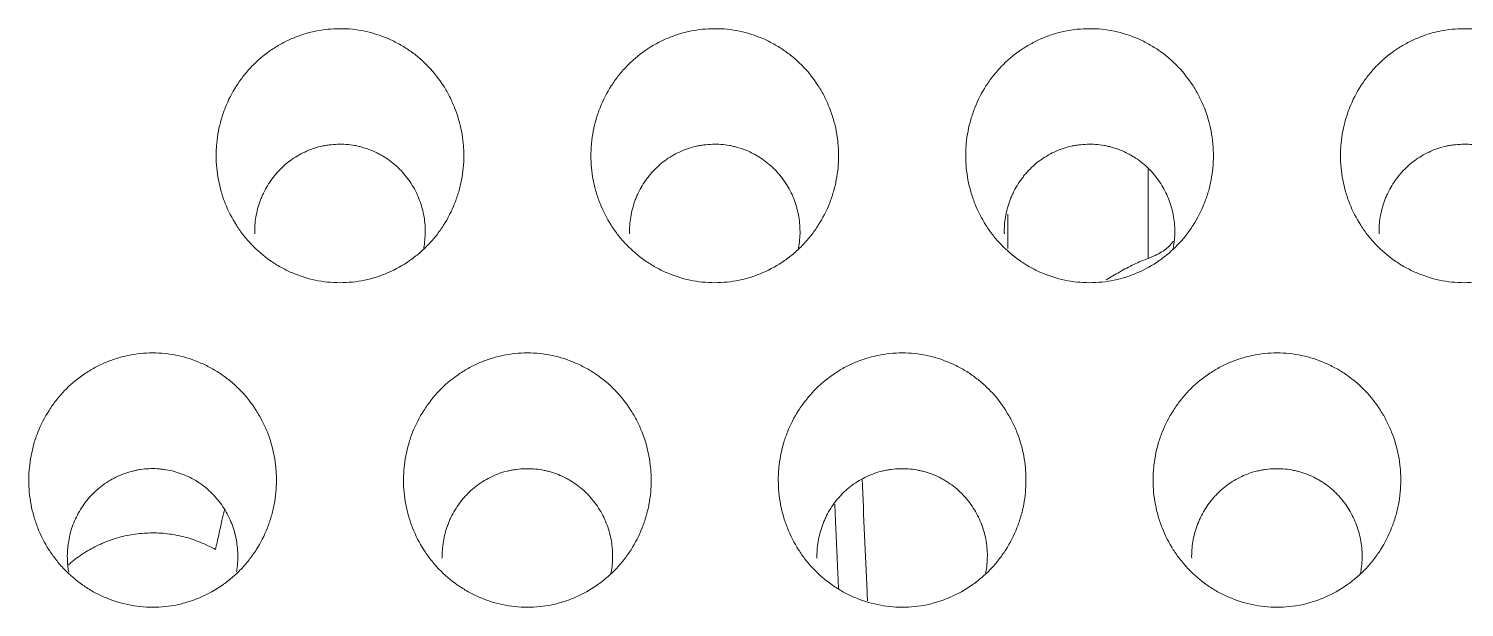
# Model space of a CAD drawing. Header units: millimetres. Extents: x 70151 to 230897, y 35202 to 113211.
# Drawn here: x 178809.27 to 178820.71, y 69184.89 to 69189.51 of the extents above; entities that cross this region are included whole.
import ezdxf

# ---------------------------------------------------------------- set-up
doc = ezdxf.new("R2010")
doc.units = ezdxf.units.MM
doc.header["$LTSCALE"] = 50
doc.layers.add('2-con', color=2, linetype='Continuous')
doc.layers.add('mark-B', color=2, linetype='Continuous', lineweight=20)

# ---------------------------------------------------------------- blocks, each defined once
blk = doc.blocks.new('무풍1WAY 대형')
at = {"layer": 'mark-B'}
for p, q in [((-163.275, -428.226), (-163.275, -428.939)), ((-162.157, -428.579), (-162.157, -428.306))]:
    blk.add_line(p, q, dxfattribs=at)
for points, knots in [([(-164.303, -425.445), (-164.369, -425.445), (-164.435, -425.452), (-164.531, -425.472), (-164.563, -425.481), (-164.61, -425.496), (-164.626, -425.501), (-164.657, -425.513), (-164.672, -425.519), (-164.747, -425.552), (-164.804, -425.584), (-164.885, -425.64), (-164.911, -425.66), (-164.961, -425.703), (-165.009, -425.748), (-165.051, -425.798), (-165.082, -425.836), (-165.091, -425.849), (-165.11, -425.876), (-165.12, -425.89), (-165.164, -425.959), (-165.193, -426.017), (-165.229, -426.108), (-165.24, -426.139), (-165.253, -426.186), (-165.258, -426.202), (-165.265, -426.234), (-165.269, -426.249), (-165.284, -426.329), (-165.29, -426.394), (-165.29, -426.475), (-165.29, -426.492), (-165.288, -426.524), (-165.287, -426.541), (-165.282, -426.59), (-165.278, -426.622), (-165.259, -426.717), (-165.241, -426.78), (-165.205, -426.871), (-165.192, -426.901), (-165.162, -426.959), (-165.146, -426.987), (-165.093, -427.07), (-165.053, -427.121), (-164.996, -427.181), (-164.985, -427.192), (-164.961, -427.215), (-164.924, -427.248), (-164.86, -427.298), (-164.805, -427.333), (-164.762, -427.357), (-164.747, -427.364), (-164.717, -427.379), (-164.702, -427.386), (-164.627, -427.419), (-164.564, -427.439), (-164.468, -427.459), (-164.435, -427.464), (-164.369, -427.471), (-164.336, -427.473), (-164.238, -427.473), (-164.172, -427.466), (-164.091, -427.449), (-164.075, -427.445), (-164.043, -427.437), (-163.995, -427.423), (-163.919, -427.395), (-163.86, -427.366), (-163.802, -427.334), (-163.774, -427.316), (-163.693, -427.259), (-163.644, -427.217), (-163.587, -427.158), (-163.576, -427.146), (-163.555, -427.121), (-163.544, -427.108), (-163.514, -427.069), (-163.495, -427.042), (-163.442, -426.96), (-163.412, -426.902), (-163.382, -426.826), (-163.377, -426.811), (-163.366, -426.78), (-163.351, -426.733), (-163.332, -426.654), (-163.323, -426.59), (-163.319, -426.541), (-163.317, -426.525), (-163.316, -426.492), (-163.315, -426.476), (-163.315, -426.394), (-163.322, -426.329), (-163.34, -426.234), (-163.347, -426.202), (-163.361, -426.155), (-163.366, -426.139), (-163.376, -426.108), (-163.382, -426.093), (-163.412, -426.017), (-163.442, -425.959), (-163.494, -425.877), (-163.513, -425.85), (-163.554, -425.798), (-163.575, -425.773), (-163.643, -425.702), (-163.692, -425.66), (-163.759, -425.613), (-163.773, -425.604), (-163.801, -425.586), (-163.815, -425.577), (-163.858, -425.553), (-163.888, -425.539), (-163.978, -425.5), (-164.04, -425.48), (-164.17, -425.452), (-164.236, -425.445), (-164.303, -425.445)], [0, 0, 0, 0, 0.03125, 0.03125, 0.046875, 0.046875, 0.054688, 0.054688, 0.0625, 0.0625, 0.09375, 0.09375, 0.109375, 0.109375, 0.125, 0.140625, 0.140625, 0.148438, 0.148438, 0.15625, 0.15625, 0.1875, 0.1875, 0.203125, 0.203125, 0.210938, 0.210938, 0.21875, 0.21875, 0.25, 0.25, 0.257813, 0.257813, 0.265625, 0.265625, 0.28125, 0.28125, 0.3125, 0.3125, 0.328125, 0.328125, 0.34375, 0.34375, 0.375, 0.375, 0.382813, 0.382813, 0.390625, 0.40625, 0.421875, 0.421875, 0.429688, 0.429688, 0.4375, 0.4375, 0.46875, 0.46875, 0.484375, 0.484375, 0.5, 0.5, 0.53125, 0.53125, 0.539063, 0.539063, 0.546875, 0.5625, 0.578125, 0.578125, 0.59375, 0.59375, 0.625, 0.625, 0.632813, 0.632813, 0.640625, 0.640625, 0.65625, 0.65625, 0.6875, 0.6875, 0.695313, 0.695313, 0.703125, 0.71875, 0.734375, 0.734375, 0.742188, 0.742188, 0.75, 0.75, 0.78125, 0.78125, 0.796875, 0.796875, 0.804688, 0.804688, 0.8125, 0.8125, 0.84375, 0.84375, 0.859375, 0.859375, 0.875, 0.875, 0.90625, 0.90625, 0.914063, 0.914063, 0.921875, 0.921875, 0.9375, 0.9375, 0.96875, 0.96875, 1, 1, 1, 1]), ([(-161.315, -425.445), (-161.382, -425.445), (-161.447, -425.452), (-161.543, -425.472), (-161.575, -425.481), (-161.622, -425.496), (-161.638, -425.501), (-161.669, -425.513), (-161.684, -425.519), (-161.76, -425.552), (-161.817, -425.584), (-161.898, -425.64), (-161.924, -425.66), (-161.974, -425.703), (-162.021, -425.748), (-162.064, -425.798), (-162.094, -425.836), (-162.104, -425.849), (-162.123, -425.876), (-162.132, -425.89), (-162.176, -425.959), (-162.206, -426.017), (-162.242, -426.108), (-162.252, -426.139), (-162.266, -426.186), (-162.27, -426.202), (-162.278, -426.234), (-162.281, -426.249), (-162.296, -426.329), (-162.302, -426.394), (-162.302, -426.475), (-162.302, -426.492), (-162.3, -426.524), (-162.299, -426.541), (-162.295, -426.59), (-162.29, -426.622), (-162.272, -426.717), (-162.254, -426.78), (-162.218, -426.871), (-162.204, -426.901), (-162.174, -426.959), (-162.158, -426.987), (-162.106, -427.07), (-162.066, -427.121), (-162.009, -427.181), (-161.997, -427.192), (-161.973, -427.215), (-161.937, -427.248), (-161.872, -427.298), (-161.817, -427.333), (-161.774, -427.357), (-161.759, -427.364), (-161.73, -427.379), (-161.715, -427.386), (-161.639, -427.419), (-161.577, -427.439), (-161.48, -427.459), (-161.448, -427.464), (-161.382, -427.471), (-161.349, -427.473), (-161.25, -427.473), (-161.185, -427.466), (-161.104, -427.449), (-161.087, -427.445), (-161.055, -427.437), (-161.008, -427.423), (-160.931, -427.395), (-160.872, -427.366), (-160.815, -427.334), (-160.787, -427.316), (-160.706, -427.259), (-160.656, -427.217), (-160.6, -427.158), (-160.589, -427.146), (-160.567, -427.121), (-160.557, -427.108), (-160.526, -427.069), (-160.507, -427.042), (-160.455, -426.96), (-160.425, -426.902), (-160.395, -426.826), (-160.389, -426.811), (-160.378, -426.78), (-160.364, -426.733), (-160.345, -426.654), (-160.336, -426.59), (-160.331, -426.541), (-160.33, -426.525), (-160.328, -426.492), (-160.328, -426.476), (-160.328, -426.394), (-160.334, -426.329), (-160.352, -426.234), (-160.36, -426.202), (-160.373, -426.155), (-160.378, -426.139), (-160.389, -426.108), (-160.395, -426.093), (-160.425, -426.017), (-160.454, -425.959), (-160.507, -425.877), (-160.525, -425.85), (-160.566, -425.798), (-160.588, -425.773), (-160.655, -425.702), (-160.705, -425.66), (-160.772, -425.613), (-160.785, -425.604), (-160.814, -425.586), (-160.828, -425.577), (-160.871, -425.553), (-160.9, -425.539), (-160.99, -425.5), (-161.053, -425.48), (-161.183, -425.452), (-161.249, -425.445), (-161.315, -425.445)], [0, 0, 0, 0, 0.03125, 0.03125, 0.046875, 0.046875, 0.054687, 0.054687, 0.0625, 0.0625, 0.09375, 0.09375, 0.109375, 0.109375, 0.125, 0.140625, 0.140625, 0.148437, 0.148437, 0.15625, 0.15625, 0.1875, 0.1875, 0.203125, 0.203125, 0.210937, 0.210937, 0.21875, 0.21875, 0.25, 0.25, 0.257812, 0.257812, 0.265625, 0.265625, 0.28125, 0.28125, 0.3125, 0.3125, 0.328125, 0.328125, 0.34375, 0.34375, 0.375, 0.375, 0.382812, 0.382812, 0.390625, 0.40625, 0.421875, 0.421875, 0.429687, 0.429687, 0.4375, 0.4375, 0.46875, 0.46875, 0.484375, 0.484375, 0.5, 0.5, 0.53125, 0.53125, 0.539062, 0.539062, 0.546875, 0.5625, 0.578125, 0.578125, 0.59375, 0.59375, 0.625, 0.625, 0.632812, 0.632812, 0.640625, 0.640625, 0.65625, 0.65625, 0.6875, 0.6875, 0.695312, 0.695312, 0.703125, 0.71875, 0.734375, 0.734375, 0.742187, 0.742187, 0.75, 0.75, 0.78125, 0.78125, 0.796875, 0.796875, 0.804687, 0.804687, 0.8125, 0.8125, 0.84375, 0.84375, 0.859375, 0.859375, 0.875, 0.875, 0.90625, 0.90625, 0.914063, 0.914063, 0.921875, 0.921875, 0.9375, 0.9375, 0.96875, 0.96875, 1, 1, 1, 1]), ([(-158.328, -425.445), (-158.394, -425.445), (-158.459, -425.452), (-158.556, -425.472), (-158.588, -425.481), (-158.635, -425.496), (-158.651, -425.501), (-158.682, -425.513), (-158.697, -425.519), (-158.772, -425.552), (-158.829, -425.584), (-158.91, -425.64), (-158.936, -425.66), (-158.986, -425.703), (-159.034, -425.748), (-159.076, -425.798), (-159.107, -425.836), (-159.116, -425.849), (-159.135, -425.876), (-159.145, -425.89), (-159.189, -425.959), (-159.218, -426.017), (-159.254, -426.108), (-159.265, -426.139), (-159.278, -426.186), (-159.283, -426.202), (-159.29, -426.234), (-159.294, -426.249), (-159.309, -426.329), (-159.315, -426.394), (-159.315, -426.475), (-159.314, -426.492), (-159.313, -426.524), (-159.312, -426.541), (-159.307, -426.59), (-159.303, -426.622), (-159.284, -426.717), (-159.266, -426.78), (-159.23, -426.871), (-159.217, -426.901), (-159.187, -426.959), (-159.171, -426.987), (-159.118, -427.07), (-159.078, -427.121), (-159.021, -427.181), (-159.01, -427.192), (-158.986, -427.215), (-158.949, -427.248), (-158.885, -427.298), (-158.829, -427.333), (-158.786, -427.357), (-158.772, -427.364), (-158.742, -427.379), (-158.727, -427.386), (-158.651, -427.419), (-158.589, -427.439), (-158.493, -427.459), (-158.46, -427.464), (-158.394, -427.471), (-158.361, -427.473), (-158.262, -427.473), (-158.197, -427.466), (-158.116, -427.449), (-158.1, -427.445), (-158.068, -427.437), (-158.02, -427.423), (-157.944, -427.395), (-157.885, -427.366), (-157.827, -427.334), (-157.799, -427.316), (-157.718, -427.259), (-157.669, -427.217), (-157.612, -427.158), (-157.601, -427.146), (-157.58, -427.121), (-157.569, -427.108), (-157.539, -427.069), (-157.52, -427.042), (-157.467, -426.96), (-157.437, -426.902), (-157.407, -426.826), (-157.401, -426.811), (-157.391, -426.78), (-157.376, -426.733), (-157.357, -426.654), (-157.348, -426.59), (-157.343, -426.541), (-157.342, -426.525), (-157.341, -426.492), (-157.34, -426.476), (-157.34, -426.394), (-157.346, -426.329), (-157.365, -426.234), (-157.372, -426.202), (-157.386, -426.155), (-157.391, -426.139), (-157.401, -426.108), (-157.407, -426.093), (-157.437, -426.017), (-157.466, -425.959), (-157.519, -425.877), (-157.538, -425.85), (-157.579, -425.798), (-157.6, -425.773), (-157.668, -425.702), (-157.717, -425.66), (-157.784, -425.613), (-157.798, -425.604), (-157.826, -425.586), (-157.84, -425.577), (-157.883, -425.553), (-157.913, -425.539), (-158.003, -425.5), (-158.065, -425.48), (-158.195, -425.452), (-158.261, -425.445), (-158.328, -425.445)], [0, 0, 0, 0, 0.03125, 0.03125, 0.046875, 0.046875, 0.054688, 0.054688, 0.0625, 0.0625, 0.09375, 0.09375, 0.109375, 0.109375, 0.125, 0.140625, 0.140625, 0.148438, 0.148438, 0.15625, 0.15625, 0.1875, 0.1875, 0.203125, 0.203125, 0.210938, 0.210938, 0.21875, 0.21875, 0.25, 0.25, 0.257813, 0.257813, 0.265625, 0.265625, 0.28125, 0.28125, 0.3125, 0.3125, 0.328125, 0.328125, 0.34375, 0.34375, 0.375, 0.375, 0.382812, 0.382812, 0.390625, 0.40625, 0.421875, 0.421875, 0.429687, 0.429687, 0.4375, 0.4375, 0.46875, 0.46875, 0.484375, 0.484375, 0.5, 0.5, 0.53125, 0.53125, 0.539062, 0.539062, 0.546875, 0.5625, 0.578125, 0.578125, 0.59375, 0.59375, 0.625, 0.625, 0.632812, 0.632812, 0.640625, 0.640625, 0.65625, 0.65625, 0.6875, 0.6875, 0.695312, 0.695312, 0.703125, 0.71875, 0.734375, 0.734375, 0.742187, 0.742187, 0.75, 0.75, 0.78125, 0.78125, 0.796875, 0.796875, 0.804688, 0.804688, 0.8125, 0.8125, 0.84375, 0.84375, 0.859375, 0.859375, 0.875, 0.875, 0.90625, 0.90625, 0.914063, 0.914063, 0.921875, 0.921875, 0.9375, 0.9375, 0.96875, 0.96875, 1, 1, 1, 1]), ([(-155.34, -425.445), (-155.407, -425.445), (-155.472, -425.452), (-155.568, -425.472), (-155.6, -425.481), (-155.647, -425.496), (-155.663, -425.501), (-155.694, -425.513), (-155.709, -425.519), (-155.785, -425.552), (-155.842, -425.584), (-155.923, -425.64), (-155.949, -425.66), (-155.999, -425.703), (-156.046, -425.748), (-156.089, -425.798), (-156.119, -425.836), (-156.129, -425.849), (-156.148, -425.876), (-156.157, -425.89), (-156.201, -425.959), (-156.231, -426.017), (-156.267, -426.108), (-156.277, -426.139), (-156.291, -426.186), (-156.295, -426.202), (-156.303, -426.234), (-156.306, -426.249), (-156.321, -426.329), (-156.327, -426.394), (-156.327, -426.475), (-156.327, -426.492), (-156.325, -426.524), (-156.324, -426.541), (-156.32, -426.59), (-156.315, -426.622), (-156.297, -426.717), (-156.279, -426.78), (-156.243, -426.871), (-156.229, -426.901), (-156.199, -426.959), (-156.183, -426.987), (-156.131, -427.07), (-156.091, -427.121), (-156.034, -427.181), (-156.022, -427.192), (-155.998, -427.215), (-155.962, -427.248), (-155.897, -427.298), (-155.842, -427.333), (-155.799, -427.357), (-155.784, -427.364), (-155.755, -427.379), (-155.74, -427.386), (-155.664, -427.419), (-155.602, -427.439), (-155.505, -427.459), (-155.473, -427.464), (-155.406, -427.471), (-155.373, -427.473), (-155.275, -427.473), (-155.21, -427.466), (-155.129, -427.449), (-155.112, -427.445), (-155.08, -427.437), (-155.033, -427.423), (-154.956, -427.395), (-154.897, -427.366), (-154.84, -427.334), (-154.812, -427.316), (-154.731, -427.259), (-154.681, -427.217), (-154.625, -427.158), (-154.614, -427.146), (-154.592, -427.121), (-154.581, -427.108), (-154.551, -427.069), (-154.532, -427.042), (-154.479, -426.96), (-154.45, -426.902), (-154.42, -426.826), (-154.414, -426.811), (-154.403, -426.78), (-154.389, -426.733), (-154.37, -426.654), (-154.361, -426.59), (-154.356, -426.541), (-154.355, -426.525), (-154.353, -426.492), (-154.353, -426.476), (-154.353, -426.394), (-154.359, -426.329), (-154.377, -426.234), (-154.385, -426.202), (-154.398, -426.155), (-154.403, -426.139), (-154.414, -426.108), (-154.419, -426.093), (-154.449, -426.017), (-154.479, -425.959), (-154.531, -425.877), (-154.55, -425.85), (-154.591, -425.798), (-154.612, -425.773), (-154.68, -425.702), (-154.729, -425.66), (-154.797, -425.613), (-154.81, -425.604), (-154.838, -425.586), (-154.853, -425.577), (-154.896, -425.553), (-154.925, -425.539), (-155.015, -425.5), (-155.078, -425.48), (-155.208, -425.452), (-155.274, -425.445), (-155.34, -425.445)], [0, 0, 0, 0, 0.03125, 0.03125, 0.046875, 0.046875, 0.054688, 0.054688, 0.0625, 0.0625, 0.09375, 0.09375, 0.109375, 0.109375, 0.125, 0.140625, 0.140625, 0.148437, 0.148437, 0.15625, 0.15625, 0.1875, 0.1875, 0.203125, 0.203125, 0.210937, 0.210937, 0.21875, 0.21875, 0.25, 0.25, 0.257812, 0.257812, 0.265625, 0.265625, 0.28125, 0.28125, 0.3125, 0.3125, 0.328125, 0.328125, 0.34375, 0.34375, 0.375, 0.375, 0.382812, 0.382812, 0.390625, 0.40625, 0.421875, 0.421875, 0.429687, 0.429687, 0.4375, 0.4375, 0.46875, 0.46875, 0.484375, 0.484375, 0.5, 0.5, 0.53125, 0.53125, 0.539062, 0.539062, 0.546875, 0.5625, 0.578125, 0.578125, 0.59375, 0.59375, 0.625, 0.625, 0.632812, 0.632812, 0.640625, 0.640625, 0.65625, 0.65625, 0.6875, 0.6875, 0.695312, 0.695312, 0.703125, 0.71875, 0.734375, 0.734375, 0.742187, 0.742187, 0.75, 0.75, 0.78125, 0.78125, 0.796875, 0.796875, 0.804687, 0.804687, 0.8125, 0.8125, 0.84375, 0.84375, 0.859375, 0.859375, 0.875, 0.875, 0.90625, 0.90625, 0.914063, 0.914063, 0.921875, 0.921875, 0.9375, 0.9375, 0.96875, 0.96875, 1, 1, 1, 1]), ([(-160.996, -426.468), (-161.009, -426.168), (-161.022, -425.869), (-161.037, -425.545), (-161.038, -425.521), (-161.039, -425.497)], [0, 0, 0, 0, 0.925963, 0.925963, 1, 1, 1, 1]), ([(-164.969, -425.718), (-164.97, -425.724), (-164.972, -425.731), (-164.98, -425.781), (-164.983, -425.826), (-164.981, -425.893), (-164.98, -425.916), (-164.974, -425.96), (-164.971, -425.982), (-164.956, -426.048), (-164.943, -426.091), (-164.907, -426.174), (-164.886, -426.213), (-164.848, -426.269), (-164.835, -426.287), (-164.813, -426.313), (-164.806, -426.322), (-164.79, -426.339), (-164.783, -426.347), (-164.743, -426.386), (-164.708, -426.415), (-164.661, -426.446), (-164.651, -426.452), (-164.631, -426.463), (-164.621, -426.469), (-164.591, -426.485), (-164.55, -426.504), (-164.497, -426.522), (-164.464, -426.531), (-164.442, -426.536), (-164.43, -426.538), (-164.374, -426.548), (-164.329, -426.551), (-164.261, -426.549), (-164.239, -426.548), (-164.205, -426.543), (-164.194, -426.541), (-164.171, -426.537), (-164.16, -426.535), (-164.105, -426.522), (-164.063, -426.507), (-164.001, -426.478), (-163.981, -426.468), (-163.942, -426.444), (-163.923, -426.432), (-163.869, -426.392), (-163.836, -426.362), (-163.798, -426.319), (-163.79, -426.311), (-163.776, -426.293), (-163.769, -426.284), (-163.749, -426.257), (-163.724, -426.22), (-163.697, -426.171), (-163.684, -426.14), (-163.675, -426.119), (-163.671, -426.109), (-163.651, -426.056), (-163.629, -425.97), (-163.622, -425.881), (-163.623, -425.836)], [0, 0, 0, 0, 0.008485, 0.008485, 0.06681, 0.06681, 0.095972, 0.095972, 0.125134, 0.125134, 0.183458, 0.183458, 0.241783, 0.241783, 0.270945, 0.270945, 0.285526, 0.285526, 0.300107, 0.300107, 0.358432, 0.358432, 0.373013, 0.373013, 0.387594, 0.387594, 0.416756, 0.445918, 0.460499, 0.460499, 0.47508, 0.47508, 0.533405, 0.533405, 0.562567, 0.562567, 0.577148, 0.577148, 0.591729, 0.591729, 0.650054, 0.650054, 0.679216, 0.679216, 0.708378, 0.708378, 0.766702, 0.766702, 0.781283, 0.781283, 0.795865, 0.795865, 0.825027, 0.854189, 0.86877, 0.86877, 0.883351, 0.883351, 0.941676, 1, 1, 1, 1]), ([(-161.982, -425.718), (-161.983, -425.724), (-161.984, -425.731), (-161.992, -425.781), (-161.995, -425.826), (-161.994, -425.893), (-161.992, -425.916), (-161.987, -425.96), (-161.983, -425.982), (-161.969, -426.048), (-161.955, -426.091), (-161.92, -426.174), (-161.898, -426.213), (-161.861, -426.269), (-161.847, -426.287), (-161.826, -426.313), (-161.818, -426.322), (-161.803, -426.339), (-161.795, -426.347), (-161.755, -426.386), (-161.72, -426.415), (-161.673, -426.446), (-161.663, -426.452), (-161.644, -426.463), (-161.634, -426.469), (-161.604, -426.485), (-161.563, -426.504), (-161.509, -426.522), (-161.476, -426.531), (-161.454, -426.536), (-161.443, -426.538), (-161.387, -426.548), (-161.342, -426.551), (-161.274, -426.549), (-161.251, -426.548), (-161.217, -426.543), (-161.206, -426.541), (-161.184, -426.537), (-161.173, -426.535), (-161.118, -426.522), (-161.075, -426.507), (-161.013, -426.478), (-160.993, -426.468), (-160.954, -426.444), (-160.935, -426.432), (-160.881, -426.392), (-160.848, -426.362), (-160.81, -426.319), (-160.803, -426.311), (-160.788, -426.293), (-160.781, -426.284), (-160.761, -426.257), (-160.736, -426.22), (-160.71, -426.171), (-160.696, -426.14), (-160.687, -426.119), (-160.683, -426.109), (-160.664, -426.056), (-160.641, -425.97), (-160.635, -425.881), (-160.636, -425.836)], [0, 0, 0, 0, 0.008485, 0.008485, 0.06681, 0.06681, 0.095972, 0.095972, 0.125134, 0.125134, 0.183458, 0.183458, 0.241783, 0.241783, 0.270945, 0.270945, 0.285526, 0.285526, 0.300107, 0.300107, 0.358432, 0.358432, 0.373013, 0.373013, 0.387594, 0.387594, 0.416756, 0.445918, 0.460499, 0.460499, 0.47508, 0.47508, 0.533405, 0.533405, 0.562567, 0.562567, 0.577148, 0.577148, 0.591729, 0.591729, 0.650054, 0.650054, 0.679216, 0.679216, 0.708378, 0.708378, 0.766702, 0.766702, 0.781283, 0.781283, 0.795865, 0.795865, 0.825027, 0.854189, 0.86877, 0.86877, 0.883351, 0.883351, 0.941676, 1, 1, 1, 1]), ([(-158.994, -425.718), (-158.995, -425.724), (-158.997, -425.731), (-159.005, -425.781), (-159.008, -425.826), (-159.006, -425.893), (-159.005, -425.916), (-158.999, -425.96), (-158.996, -425.982), (-158.981, -426.048), (-158.968, -426.091), (-158.932, -426.174), (-158.911, -426.213), (-158.873, -426.269), (-158.86, -426.287), (-158.838, -426.313), (-158.831, -426.322), (-158.815, -426.339), (-158.808, -426.347), (-158.767, -426.386), (-158.733, -426.415), (-158.685, -426.446), (-158.676, -426.452), (-158.656, -426.463), (-158.646, -426.469), (-158.616, -426.485), (-158.575, -426.504), (-158.522, -426.522), (-158.489, -426.531), (-158.467, -426.536), (-158.455, -426.538), (-158.399, -426.548), (-158.354, -426.551), (-158.286, -426.549), (-158.264, -426.548), (-158.23, -426.543), (-158.218, -426.541), (-158.196, -426.537), (-158.185, -426.535), (-158.13, -426.522), (-158.087, -426.507), (-158.026, -426.478), (-158.006, -426.468), (-157.967, -426.444), (-157.948, -426.432), (-157.894, -426.392), (-157.861, -426.362), (-157.822, -426.319), (-157.815, -426.311), (-157.801, -426.293), (-157.794, -426.284), (-157.774, -426.257), (-157.749, -426.22), (-157.722, -426.171), (-157.708, -426.14), (-157.7, -426.119), (-157.696, -426.109), (-157.676, -426.056), (-157.654, -425.97), (-157.647, -425.881), (-157.648, -425.836)], [0, 0, 0, 0, 0.008485, 0.008485, 0.06681, 0.06681, 0.095972, 0.095972, 0.125134, 0.125134, 0.183458, 0.183458, 0.241783, 0.241783, 0.270945, 0.270945, 0.285526, 0.285526, 0.300107, 0.300107, 0.358432, 0.358432, 0.373013, 0.373013, 0.387594, 0.387594, 0.416756, 0.445918, 0.460499, 0.460499, 0.47508, 0.47508, 0.533405, 0.533405, 0.562567, 0.562567, 0.577148, 0.577148, 0.591729, 0.591729, 0.650054, 0.650054, 0.679216, 0.679216, 0.708378, 0.708378, 0.766702, 0.766702, 0.781283, 0.781283, 0.795865, 0.795865, 0.825027, 0.854189, 0.86877, 0.86877, 0.883351, 0.883351, 0.941676, 1, 1, 1, 1]), ([(-155.958, -426.143), (-155.976, -426.102), (-155.99, -426.059), (-156.003, -426.005), (-156.006, -425.994), (-156.01, -425.972), (-156.011, -425.96), (-156.016, -425.927), (-156.018, -425.905), (-156.021, -425.838), (-156.018, -425.793), (-156.011, -425.742), (-156.01, -425.735), (-156.009, -425.728)], [0, 0, 0, 0, 0.317308, 0.317308, 0.396634, 0.396634, 0.475961, 0.475961, 0.634615, 0.634615, 0.951923, 0.951923, 1, 1, 1, 1]), ([(-154.672, -425.725), (-154.666, -425.757), (-154.663, -425.79), (-154.66, -425.845), (-154.66, -425.867), (-154.662, -425.901), (-154.663, -425.912), (-154.665, -425.935), (-154.667, -425.946), (-154.675, -426.001), (-154.685, -426.045), (-154.707, -426.108), (-154.716, -426.129), (-154.735, -426.17), (-154.755, -426.21), (-154.786, -426.257), (-154.806, -426.284), (-154.82, -426.302), (-154.827, -426.311), (-154.865, -426.353), (-154.898, -426.384), (-154.951, -426.425), (-154.97, -426.438), (-155.008, -426.462), (-155.028, -426.473), (-155.089, -426.503), (-155.132, -426.518), (-155.187, -426.532), (-155.198, -426.535), (-155.22, -426.54), (-155.231, -426.542), (-155.265, -426.547), (-155.31, -426.551), (-155.366, -426.551), (-155.4, -426.548), (-155.423, -426.545), (-155.434, -426.544), (-155.491, -426.535), (-155.534, -426.523), (-155.597, -426.499), (-155.618, -426.49), (-155.659, -426.469), (-155.679, -426.458), (-155.736, -426.422), (-155.771, -426.394), (-155.82, -426.347), (-155.835, -426.331), (-155.865, -426.296), (-155.879, -426.279), (-155.917, -426.224), (-155.939, -426.185), (-155.958, -426.143)], [0, 0, 0, 0, 0.049882, 0.049882, 0.083815, 0.083815, 0.100782, 0.100782, 0.117748, 0.117748, 0.185613, 0.185613, 0.219546, 0.219546, 0.253479, 0.287412, 0.304378, 0.304378, 0.321345, 0.321345, 0.38921, 0.38921, 0.423143, 0.423143, 0.457076, 0.457076, 0.524941, 0.524941, 0.541908, 0.541908, 0.558874, 0.558874, 0.592807, 0.62674, 0.643706, 0.643706, 0.660672, 0.660672, 0.728538, 0.728538, 0.762471, 0.762471, 0.796403, 0.796403, 0.864269, 0.864269, 0.898202, 0.898202, 0.932134, 0.932134, 1, 1, 1, 1]), ([(-154.669, -425.784), (-154.678, -425.792), (-154.687, -425.799), (-154.714, -425.821), (-154.732, -425.835), (-154.769, -425.862), (-154.788, -425.874), (-154.845, -425.91), (-154.885, -425.931), (-154.947, -425.958), (-154.968, -425.967), (-155.01, -425.983), (-155.032, -425.99), (-155.097, -426.01), (-155.186, -426.029), (-155.276, -426.037), (-155.344, -426.038), (-155.367, -426.038), (-155.412, -426.036), (-155.435, -426.034), (-155.502, -426.026), (-155.547, -426.018), (-155.612, -426.001), (-155.634, -425.995), (-155.677, -425.98), (-155.699, -425.972), (-155.762, -425.947), (-155.803, -425.927), (-155.842, -425.905)], [0, 0, 0, 0, 0.028655, 0.028655, 0.082619, 0.082619, 0.136582, 0.136582, 0.244509, 0.244509, 0.298473, 0.298473, 0.352437, 0.352437, 0.460364, 0.568291, 0.568291, 0.622255, 0.622255, 0.676218, 0.676218, 0.784146, 0.784146, 0.838109, 0.838109, 0.892073, 0.892073, 1, 1, 1, 1]), ([(-155.842, -425.905), (-155.85, -425.945), (-155.859, -425.984), (-155.876, -426.062), (-155.885, -426.099), (-155.9, -426.166), (-155.907, -426.194), (-155.914, -426.222)], [0, 0, 0, 0, 0.355699, 0.355699, 0.711399, 0.711399, 1, 1, 1, 1]), ([(-165.796, -428.033), (-165.863, -428.033), (-165.928, -428.04), (-166.025, -428.06), (-166.056, -428.068), (-166.104, -428.083), (-166.119, -428.089), (-166.15, -428.1), (-166.166, -428.107), (-166.241, -428.139), (-166.298, -428.171), (-166.379, -428.228), (-166.405, -428.248), (-166.455, -428.291), (-166.502, -428.336), (-166.545, -428.385), (-166.575, -428.423), (-166.585, -428.437), (-166.604, -428.463), (-166.613, -428.477), (-166.658, -428.546), (-166.687, -428.604), (-166.723, -428.695), (-166.733, -428.726), (-166.747, -428.773), (-166.751, -428.789), (-166.759, -428.82), (-166.762, -428.836), (-166.778, -428.916), (-166.784, -428.981), (-166.784, -429.062), (-166.783, -429.078), (-166.782, -429.111), (-166.781, -429.127), (-166.776, -429.176), (-166.771, -429.208), (-166.753, -429.304), (-166.735, -429.366), (-166.699, -429.457), (-166.685, -429.487), (-166.656, -429.546), (-166.639, -429.574), (-166.587, -429.656), (-166.547, -429.707), (-166.49, -429.767), (-166.478, -429.778), (-166.454, -429.801), (-166.418, -429.834), (-166.354, -429.884), (-166.298, -429.918), (-166.255, -429.942), (-166.241, -429.95), (-166.211, -429.965), (-166.196, -429.972), (-166.12, -430.005), (-166.058, -430.024), (-165.962, -430.045), (-165.929, -430.05), (-165.863, -430.057), (-165.83, -430.058), (-165.731, -430.058), (-165.666, -430.052), (-165.585, -430.035), (-165.569, -430.031), (-165.537, -430.023), (-165.489, -430.009), (-165.413, -429.98), (-165.354, -429.951), (-165.296, -429.919), (-165.268, -429.902), (-165.187, -429.845), (-165.138, -429.803), (-165.081, -429.744), (-165.07, -429.732), (-165.049, -429.707), (-165.038, -429.694), (-165.008, -429.655), (-164.989, -429.629), (-164.936, -429.546), (-164.906, -429.489), (-164.876, -429.412), (-164.87, -429.397), (-164.86, -429.366), (-164.845, -429.319), (-164.826, -429.241), (-164.817, -429.176), (-164.812, -429.128), (-164.811, -429.111), (-164.81, -429.079), (-164.809, -429.062), (-164.809, -428.981), (-164.815, -428.916), (-164.834, -428.821), (-164.841, -428.789), (-164.855, -428.742), (-164.86, -428.726), (-164.87, -428.695), (-164.876, -428.68), (-164.906, -428.604), (-164.935, -428.546), (-164.988, -428.464), (-165.007, -428.437), (-165.048, -428.385), (-165.069, -428.361), (-165.137, -428.29), (-165.186, -428.247), (-165.253, -428.2), (-165.267, -428.191), (-165.295, -428.173), (-165.309, -428.165), (-165.352, -428.141), (-165.382, -428.126), (-165.472, -428.087), (-165.534, -428.067), (-165.664, -428.04), (-165.73, -428.033), (-165.796, -428.033)], [0, 0, 0, 0, 0.03125, 0.03125, 0.046875, 0.046875, 0.054687, 0.054687, 0.0625, 0.0625, 0.09375, 0.09375, 0.109375, 0.109375, 0.125, 0.140625, 0.140625, 0.148437, 0.148437, 0.15625, 0.15625, 0.1875, 0.1875, 0.203125, 0.203125, 0.210937, 0.210937, 0.21875, 0.21875, 0.25, 0.25, 0.257812, 0.257812, 0.265625, 0.265625, 0.28125, 0.28125, 0.3125, 0.3125, 0.328125, 0.328125, 0.34375, 0.34375, 0.375, 0.375, 0.382813, 0.382813, 0.390625, 0.40625, 0.421875, 0.421875, 0.429688, 0.429688, 0.4375, 0.4375, 0.46875, 0.46875, 0.484375, 0.484375, 0.5, 0.5, 0.53125, 0.53125, 0.539063, 0.539063, 0.546875, 0.5625, 0.578125, 0.578125, 0.59375, 0.59375, 0.625, 0.625, 0.632813, 0.632813, 0.640625, 0.640625, 0.65625, 0.65625, 0.6875, 0.6875, 0.695312, 0.695312, 0.703125, 0.71875, 0.734375, 0.734375, 0.742187, 0.742187, 0.75, 0.75, 0.78125, 0.78125, 0.796875, 0.796875, 0.804687, 0.804687, 0.8125, 0.8125, 0.84375, 0.84375, 0.859375, 0.859375, 0.875, 0.875, 0.90625, 0.90625, 0.914063, 0.914063, 0.921875, 0.921875, 0.9375, 0.9375, 0.96875, 0.96875, 1, 1, 1, 1]), ([(-162.809, -428.033), (-162.875, -428.033), (-162.941, -428.04), (-163.037, -428.06), (-163.069, -428.068), (-163.116, -428.083), (-163.132, -428.089), (-163.163, -428.1), (-163.178, -428.107), (-163.253, -428.139), (-163.31, -428.171), (-163.391, -428.228), (-163.418, -428.248), (-163.467, -428.291), (-163.515, -428.336), (-163.557, -428.385), (-163.588, -428.423), (-163.598, -428.437), (-163.616, -428.463), (-163.626, -428.477), (-163.67, -428.546), (-163.699, -428.604), (-163.735, -428.695), (-163.746, -428.726), (-163.76, -428.773), (-163.764, -428.789), (-163.771, -428.82), (-163.775, -428.836), (-163.79, -428.916), (-163.796, -428.981), (-163.796, -429.062), (-163.796, -429.078), (-163.794, -429.111), (-163.793, -429.127), (-163.788, -429.176), (-163.784, -429.208), (-163.766, -429.304), (-163.748, -429.366), (-163.712, -429.457), (-163.698, -429.487), (-163.668, -429.546), (-163.652, -429.574), (-163.599, -429.656), (-163.559, -429.707), (-163.502, -429.767), (-163.491, -429.778), (-163.467, -429.801), (-163.43, -429.834), (-163.366, -429.884), (-163.311, -429.918), (-163.268, -429.942), (-163.253, -429.95), (-163.223, -429.965), (-163.208, -429.972), (-163.133, -430.005), (-163.07, -430.024), (-162.974, -430.045), (-162.941, -430.05), (-162.875, -430.057), (-162.842, -430.058), (-162.744, -430.058), (-162.679, -430.052), (-162.598, -430.035), (-162.581, -430.031), (-162.549, -430.023), (-162.502, -430.009), (-162.425, -429.98), (-162.366, -429.951), (-162.309, -429.919), (-162.281, -429.902), (-162.2, -429.845), (-162.15, -429.803), (-162.094, -429.744), (-162.083, -429.732), (-162.061, -429.707), (-162.05, -429.694), (-162.02, -429.655), (-162.001, -429.629), (-161.948, -429.546), (-161.919, -429.489), (-161.889, -429.412), (-161.883, -429.397), (-161.872, -429.366), (-161.857, -429.319), (-161.839, -429.241), (-161.829, -429.176), (-161.825, -429.128), (-161.824, -429.111), (-161.822, -429.079), (-161.822, -429.062), (-161.822, -428.981), (-161.828, -428.916), (-161.846, -428.821), (-161.854, -428.789), (-161.867, -428.742), (-161.872, -428.726), (-161.883, -428.695), (-161.888, -428.68), (-161.918, -428.604), (-161.948, -428.546), (-162, -428.464), (-162.019, -428.437), (-162.06, -428.385), (-162.081, -428.361), (-162.149, -428.29), (-162.198, -428.247), (-162.266, -428.2), (-162.279, -428.191), (-162.307, -428.173), (-162.322, -428.165), (-162.365, -428.141), (-162.394, -428.126), (-162.484, -428.087), (-162.547, -428.067), (-162.677, -428.04), (-162.742, -428.033), (-162.809, -428.033)], [0, 0, 0, 0, 0.03125, 0.03125, 0.046875, 0.046875, 0.054687, 0.054687, 0.0625, 0.0625, 0.09375, 0.09375, 0.109375, 0.109375, 0.125, 0.140625, 0.140625, 0.148437, 0.148437, 0.15625, 0.15625, 0.1875, 0.1875, 0.203125, 0.203125, 0.210937, 0.210937, 0.21875, 0.21875, 0.25, 0.25, 0.257812, 0.257812, 0.265625, 0.265625, 0.28125, 0.28125, 0.3125, 0.3125, 0.328125, 0.328125, 0.34375, 0.34375, 0.375, 0.375, 0.382812, 0.382812, 0.390625, 0.40625, 0.421875, 0.421875, 0.429687, 0.429687, 0.4375, 0.4375, 0.46875, 0.46875, 0.484375, 0.484375, 0.5, 0.5, 0.53125, 0.53125, 0.539062, 0.539062, 0.546875, 0.5625, 0.578125, 0.578125, 0.59375, 0.59375, 0.625, 0.625, 0.632812, 0.632812, 0.640625, 0.640625, 0.65625, 0.65625, 0.6875, 0.6875, 0.695312, 0.695312, 0.703125, 0.71875, 0.734375, 0.734375, 0.742187, 0.742187, 0.75, 0.75, 0.78125, 0.78125, 0.796875, 0.796875, 0.804687, 0.804687, 0.8125, 0.8125, 0.84375, 0.84375, 0.859375, 0.859375, 0.875, 0.875, 0.90625, 0.90625, 0.914063, 0.914063, 0.921875, 0.921875, 0.9375, 0.9375, 0.96875, 0.96875, 1, 1, 1, 1]), ([(-159.821, -428.033), (-159.888, -428.033), (-159.953, -428.04), (-160.049, -428.06), (-160.081, -428.068), (-160.129, -428.083), (-160.144, -428.089), (-160.175, -428.1), (-160.19, -428.107), (-160.266, -428.139), (-160.323, -428.171), (-160.404, -428.228), (-160.43, -428.248), (-160.48, -428.291), (-160.527, -428.336), (-160.57, -428.385), (-160.6, -428.423), (-160.61, -428.437), (-160.629, -428.463), (-160.638, -428.477), (-160.682, -428.546), (-160.712, -428.604), (-160.748, -428.695), (-160.758, -428.726), (-160.772, -428.773), (-160.776, -428.789), (-160.784, -428.82), (-160.787, -428.836), (-160.802, -428.916), (-160.809, -428.981), (-160.809, -429.062), (-160.808, -429.078), (-160.807, -429.111), (-160.805, -429.127), (-160.801, -429.176), (-160.796, -429.208), (-160.778, -429.304), (-160.76, -429.366), (-160.724, -429.457), (-160.71, -429.487), (-160.681, -429.546), (-160.664, -429.574), (-160.612, -429.656), (-160.572, -429.707), (-160.515, -429.767), (-160.503, -429.778), (-160.479, -429.801), (-160.443, -429.834), (-160.378, -429.884), (-160.323, -429.918), (-160.28, -429.942), (-160.266, -429.95), (-160.236, -429.965), (-160.221, -429.972), (-160.145, -430.005), (-160.083, -430.024), (-159.986, -430.045), (-159.954, -430.05), (-159.888, -430.057), (-159.855, -430.058), (-159.756, -430.058), (-159.691, -430.052), (-159.61, -430.035), (-159.594, -430.031), (-159.562, -430.023), (-159.514, -430.009), (-159.438, -429.98), (-159.379, -429.951), (-159.321, -429.919), (-159.293, -429.902), (-159.212, -429.845), (-159.163, -429.803), (-159.106, -429.744), (-159.095, -429.732), (-159.073, -429.707), (-159.063, -429.694), (-159.032, -429.655), (-159.014, -429.629), (-158.961, -429.546), (-158.931, -429.489), (-158.901, -429.412), (-158.895, -429.397), (-158.885, -429.366), (-158.87, -429.319), (-158.851, -429.241), (-158.842, -429.176), (-158.837, -429.128), (-158.836, -429.111), (-158.835, -429.079), (-158.834, -429.062), (-158.834, -428.981), (-158.84, -428.916), (-158.858, -428.821), (-158.866, -428.789), (-158.88, -428.742), (-158.885, -428.726), (-158.895, -428.695), (-158.901, -428.68), (-158.931, -428.604), (-158.96, -428.546), (-159.013, -428.464), (-159.032, -428.437), (-159.072, -428.385), (-159.094, -428.361), (-159.162, -428.29), (-159.211, -428.247), (-159.278, -428.2), (-159.292, -428.191), (-159.32, -428.173), (-159.334, -428.165), (-159.377, -428.141), (-159.407, -428.126), (-159.497, -428.087), (-159.559, -428.067), (-159.689, -428.04), (-159.755, -428.033), (-159.821, -428.033)], [0, 0, 0, 0, 0.03125, 0.03125, 0.046875, 0.046875, 0.054687, 0.054687, 0.0625, 0.0625, 0.09375, 0.09375, 0.109375, 0.109375, 0.125, 0.140625, 0.140625, 0.148437, 0.148437, 0.15625, 0.15625, 0.1875, 0.1875, 0.203125, 0.203125, 0.210937, 0.210937, 0.21875, 0.21875, 0.25, 0.25, 0.257812, 0.257812, 0.265625, 0.265625, 0.28125, 0.28125, 0.3125, 0.3125, 0.328125, 0.328125, 0.34375, 0.34375, 0.375, 0.375, 0.382812, 0.382812, 0.390625, 0.40625, 0.421875, 0.421875, 0.429687, 0.429687, 0.4375, 0.4375, 0.46875, 0.46875, 0.484375, 0.484375, 0.5, 0.5, 0.53125, 0.53125, 0.539062, 0.539062, 0.546875, 0.5625, 0.578125, 0.578125, 0.59375, 0.59375, 0.625, 0.625, 0.632812, 0.632812, 0.640625, 0.640625, 0.65625, 0.65625, 0.6875, 0.6875, 0.695312, 0.695312, 0.703125, 0.71875, 0.734375, 0.734375, 0.742187, 0.742187, 0.75, 0.75, 0.78125, 0.78125, 0.796875, 0.796875, 0.804687, 0.804687, 0.8125, 0.8125, 0.84375, 0.84375, 0.859375, 0.859375, 0.875, 0.875, 0.90625, 0.90625, 0.914062, 0.914062, 0.921875, 0.921875, 0.9375, 0.9375, 0.96875, 0.96875, 1, 1, 1, 1]), ([(-156.834, -428.033), (-156.9, -428.033), (-156.966, -428.04), (-157.062, -428.06), (-157.094, -428.068), (-157.141, -428.083), (-157.157, -428.089), (-157.188, -428.1), (-157.203, -428.107), (-157.278, -428.139), (-157.335, -428.171), (-157.416, -428.228), (-157.442, -428.248), (-157.492, -428.291), (-157.54, -428.336), (-157.582, -428.385), (-157.613, -428.423), (-157.622, -428.437), (-157.641, -428.463), (-157.651, -428.477), (-157.695, -428.546), (-157.724, -428.604), (-157.76, -428.695), (-157.771, -428.726), (-157.785, -428.773), (-157.789, -428.789), (-157.796, -428.82), (-157.8, -428.836), (-157.815, -428.916), (-157.821, -428.981), (-157.821, -429.062), (-157.821, -429.078), (-157.819, -429.111), (-157.818, -429.127), (-157.813, -429.176), (-157.809, -429.208), (-157.79, -429.304), (-157.772, -429.366), (-157.736, -429.457), (-157.723, -429.487), (-157.693, -429.546), (-157.677, -429.574), (-157.624, -429.656), (-157.584, -429.707), (-157.527, -429.767), (-157.516, -429.778), (-157.492, -429.801), (-157.455, -429.834), (-157.391, -429.884), (-157.336, -429.918), (-157.293, -429.942), (-157.278, -429.95), (-157.248, -429.965), (-157.233, -429.972), (-157.158, -430.005), (-157.095, -430.024), (-156.999, -430.045), (-156.966, -430.05), (-156.9, -430.057), (-156.867, -430.058), (-156.769, -430.058), (-156.703, -430.052), (-156.622, -430.035), (-156.606, -430.031), (-156.574, -430.023), (-156.527, -430.009), (-156.45, -429.98), (-156.391, -429.951), (-156.334, -429.919), (-156.305, -429.902), (-156.225, -429.845), (-156.175, -429.803), (-156.118, -429.744), (-156.107, -429.732), (-156.086, -429.707), (-156.075, -429.694), (-156.045, -429.655), (-156.026, -429.629), (-155.973, -429.546), (-155.944, -429.489), (-155.913, -429.412), (-155.908, -429.397), (-155.897, -429.366), (-155.882, -429.319), (-155.863, -429.241), (-155.854, -429.176), (-155.85, -429.128), (-155.849, -429.111), (-155.847, -429.079), (-155.847, -429.062), (-155.847, -428.981), (-155.853, -428.916), (-155.871, -428.821), (-155.878, -428.789), (-155.892, -428.742), (-155.897, -428.726), (-155.908, -428.695), (-155.913, -428.68), (-155.943, -428.604), (-155.973, -428.546), (-156.025, -428.464), (-156.044, -428.437), (-156.085, -428.385), (-156.106, -428.361), (-156.174, -428.29), (-156.223, -428.247), (-156.291, -428.2), (-156.304, -428.191), (-156.332, -428.173), (-156.347, -428.165), (-156.39, -428.141), (-156.419, -428.126), (-156.509, -428.087), (-156.571, -428.067), (-156.702, -428.04), (-156.767, -428.033), (-156.834, -428.033)], [0, 0, 0, 0, 0.03125, 0.03125, 0.046875, 0.046875, 0.054687, 0.054687, 0.0625, 0.0625, 0.09375, 0.09375, 0.109375, 0.109375, 0.125, 0.140625, 0.140625, 0.148437, 0.148437, 0.15625, 0.15625, 0.1875, 0.1875, 0.203125, 0.203125, 0.210937, 0.210937, 0.21875, 0.21875, 0.25, 0.25, 0.257812, 0.257812, 0.265625, 0.265625, 0.28125, 0.28125, 0.3125, 0.3125, 0.328125, 0.328125, 0.34375, 0.34375, 0.375, 0.375, 0.382812, 0.382812, 0.390625, 0.40625, 0.421875, 0.421875, 0.429687, 0.429687, 0.4375, 0.4375, 0.46875, 0.46875, 0.484375, 0.484375, 0.5, 0.5, 0.53125, 0.53125, 0.539062, 0.539062, 0.546875, 0.5625, 0.578125, 0.578125, 0.59375, 0.59375, 0.625, 0.625, 0.632812, 0.632812, 0.640625, 0.640625, 0.65625, 0.65625, 0.6875, 0.6875, 0.695312, 0.695312, 0.703125, 0.71875, 0.734375, 0.734375, 0.742187, 0.742187, 0.75, 0.75, 0.78125, 0.78125, 0.796875, 0.796875, 0.804687, 0.804687, 0.8125, 0.8125, 0.84375, 0.84375, 0.859375, 0.859375, 0.875, 0.875, 0.90625, 0.90625, 0.914062, 0.914062, 0.921875, 0.921875, 0.9375, 0.9375, 0.96875, 0.96875, 1, 1, 1, 1]), ([(-163.048, -428.118), (-163.087, -428.14), (-163.125, -428.161), (-163.182, -428.188), (-163.201, -428.197), (-163.239, -428.213), (-163.257, -428.22), (-163.275, -428.226)], [0, 0, 0, 0, 0.5, 0.5, 0.75, 0.75, 1, 1, 1, 1]), ([(-166.463, -428.306), (-166.464, -428.312), (-166.466, -428.318), (-166.474, -428.369), (-166.477, -428.413), (-166.475, -428.48), (-166.474, -428.503), (-166.468, -428.548), (-166.465, -428.57), (-166.45, -428.635), (-166.437, -428.678), (-166.401, -428.761), (-166.38, -428.8), (-166.342, -428.856), (-166.329, -428.874), (-166.307, -428.9), (-166.3, -428.909), (-166.284, -428.926), (-166.276, -428.934), (-166.236, -428.973), (-166.201, -429.002), (-166.154, -429.033), (-166.145, -429.039), (-166.125, -429.05), (-166.115, -429.056), (-166.085, -429.072), (-166.044, -429.091), (-165.99, -429.109), (-165.958, -429.117), (-165.935, -429.123), (-165.924, -429.125), (-165.868, -429.135), (-165.823, -429.138), (-165.755, -429.136), (-165.733, -429.134), (-165.699, -429.13), (-165.687, -429.128), (-165.665, -429.124), (-165.654, -429.122), (-165.599, -429.109), (-165.556, -429.094), (-165.495, -429.065), (-165.474, -429.054), (-165.436, -429.031), (-165.417, -429.019), (-165.363, -428.979), (-165.329, -428.948), (-165.291, -428.906), (-165.284, -428.898), (-165.269, -428.88), (-165.263, -428.871), (-165.242, -428.844), (-165.218, -428.807), (-165.191, -428.758), (-165.177, -428.727), (-165.168, -428.707), (-165.164, -428.696), (-165.145, -428.643), (-165.122, -428.557), (-165.116, -428.468), (-165.117, -428.423)], [0, 0, 0, 0, 0.008341, 0.008341, 0.066674, 0.066674, 0.09584, 0.09584, 0.125007, 0.125007, 0.18334, 0.18334, 0.241673, 0.241673, 0.270839, 0.270839, 0.285422, 0.285422, 0.300005, 0.300005, 0.358338, 0.358338, 0.372922, 0.372922, 0.387505, 0.387505, 0.416671, 0.445838, 0.460421, 0.460421, 0.475004, 0.475004, 0.533337, 0.533337, 0.562503, 0.562503, 0.577087, 0.577087, 0.59167, 0.59167, 0.650003, 0.650003, 0.679169, 0.679169, 0.708336, 0.708336, 0.766668, 0.766668, 0.781252, 0.781252, 0.795835, 0.795835, 0.825001, 0.854168, 0.868751, 0.868751, 0.883334, 0.883334, 0.941667, 1, 1, 1, 1]), ([(-163.476, -428.306), (-163.477, -428.312), (-163.478, -428.318), (-163.486, -428.369), (-163.489, -428.413), (-163.488, -428.48), (-163.486, -428.503), (-163.481, -428.548), (-163.477, -428.57), (-163.463, -428.635), (-163.449, -428.678), (-163.414, -428.761), (-163.392, -428.8), (-163.355, -428.856), (-163.341, -428.874), (-163.32, -428.9), (-163.312, -428.909), (-163.297, -428.926), (-163.289, -428.934), (-163.249, -428.973), (-163.214, -429.002), (-163.167, -429.033), (-163.157, -429.039), (-163.137, -429.05), (-163.127, -429.056), (-163.097, -429.072), (-163.056, -429.091), (-163.003, -429.109), (-162.97, -429.117), (-162.948, -429.123), (-162.937, -429.125), (-162.88, -429.135), (-162.835, -429.138), (-162.768, -429.136), (-162.745, -429.134), (-162.711, -429.13), (-162.7, -429.128), (-162.677, -429.124), (-162.666, -429.122), (-162.611, -429.109), (-162.569, -429.094), (-162.507, -429.065), (-162.487, -429.054), (-162.448, -429.031), (-162.429, -429.019), (-162.375, -428.979), (-162.342, -428.948), (-162.304, -428.906), (-162.296, -428.898), (-162.282, -428.88), (-162.275, -428.871), (-162.255, -428.844), (-162.23, -428.807), (-162.203, -428.758), (-162.19, -428.727), (-162.181, -428.707), (-162.177, -428.696), (-162.157, -428.643), (-162.135, -428.557), (-162.128, -428.468), (-162.13, -428.423)], [0, 0, 0, 0, 0.008341, 0.008341, 0.066674, 0.066674, 0.09584, 0.09584, 0.125007, 0.125007, 0.18334, 0.18334, 0.241673, 0.241673, 0.270839, 0.270839, 0.285422, 0.285422, 0.300005, 0.300005, 0.358338, 0.358338, 0.372922, 0.372922, 0.387505, 0.387505, 0.416671, 0.445838, 0.460421, 0.460421, 0.475004, 0.475004, 0.533337, 0.533337, 0.562503, 0.562503, 0.577087, 0.577087, 0.59167, 0.59167, 0.650003, 0.650003, 0.679169, 0.679169, 0.708336, 0.708336, 0.766668, 0.766668, 0.781252, 0.781252, 0.795835, 0.795835, 0.825001, 0.854168, 0.868751, 0.868751, 0.883334, 0.883334, 0.941667, 1, 1, 1, 1]), ([(-163.477, -428.363), (-163.472, -428.356), (-163.466, -428.349), (-163.45, -428.33), (-163.438, -428.32), (-163.413, -428.298), (-163.399, -428.288), (-163.368, -428.268), (-163.351, -428.259), (-163.315, -428.242), (-163.296, -428.234), (-163.275, -428.226)], [0, 0, 0, 0, 0.135686, 0.135686, 0.351765, 0.351765, 0.567843, 0.567843, 0.783922, 0.783922, 1, 1, 1, 1]), ([(-160.488, -428.306), (-160.489, -428.312), (-160.491, -428.318), (-160.499, -428.369), (-160.502, -428.413), (-160.5, -428.48), (-160.499, -428.503), (-160.493, -428.548), (-160.489, -428.57), (-160.475, -428.635), (-160.462, -428.678), (-160.426, -428.761), (-160.405, -428.8), (-160.367, -428.856), (-160.354, -428.874), (-160.332, -428.9), (-160.324, -428.909), (-160.309, -428.926), (-160.301, -428.934), (-160.261, -428.973), (-160.226, -429.002), (-160.179, -429.033), (-160.17, -429.039), (-160.15, -429.05), (-160.14, -429.056), (-160.11, -429.072), (-160.069, -429.091), (-160.015, -429.109), (-159.982, -429.117), (-159.96, -429.123), (-159.949, -429.125), (-159.893, -429.135), (-159.848, -429.138), (-159.78, -429.136), (-159.757, -429.134), (-159.724, -429.13), (-159.712, -429.128), (-159.69, -429.124), (-159.679, -429.122), (-159.624, -429.109), (-159.581, -429.094), (-159.52, -429.065), (-159.499, -429.054), (-159.46, -429.031), (-159.442, -429.019), (-159.388, -428.979), (-159.354, -428.948), (-159.316, -428.906), (-159.309, -428.898), (-159.294, -428.88), (-159.287, -428.871), (-159.267, -428.844), (-159.242, -428.807), (-159.216, -428.758), (-159.202, -428.727), (-159.193, -428.707), (-159.189, -428.696), (-159.17, -428.643), (-159.147, -428.557), (-159.141, -428.468), (-159.142, -428.423)], [0, 0, 0, 0, 0.008341, 0.008341, 0.066674, 0.066674, 0.09584, 0.09584, 0.125007, 0.125007, 0.18334, 0.18334, 0.241673, 0.241673, 0.270839, 0.270839, 0.285422, 0.285422, 0.300005, 0.300005, 0.358338, 0.358338, 0.372922, 0.372922, 0.387505, 0.387505, 0.416671, 0.445838, 0.460421, 0.460421, 0.475004, 0.475004, 0.533337, 0.533337, 0.562503, 0.562503, 0.577087, 0.577087, 0.59167, 0.59167, 0.650003, 0.650003, 0.679169, 0.679169, 0.708336, 0.708336, 0.766668, 0.766668, 0.781252, 0.781252, 0.795835, 0.795835, 0.825001, 0.854168, 0.868751, 0.868751, 0.883334, 0.883334, 0.941667, 1, 1, 1, 1]), ([(-157.501, -428.306), (-157.502, -428.312), (-157.503, -428.318), (-157.511, -428.369), (-157.514, -428.413), (-157.513, -428.48), (-157.511, -428.503), (-157.506, -428.548), (-157.502, -428.57), (-157.488, -428.635), (-157.474, -428.678), (-157.439, -428.761), (-157.417, -428.8), (-157.38, -428.856), (-157.366, -428.874), (-157.344, -428.9), (-157.337, -428.909), (-157.322, -428.926), (-157.314, -428.934), (-157.274, -428.973), (-157.239, -429.002), (-157.192, -429.033), (-157.182, -429.039), (-157.162, -429.05), (-157.152, -429.056), (-157.122, -429.072), (-157.081, -429.091), (-157.028, -429.109), (-156.995, -429.117), (-156.973, -429.123), (-156.962, -429.125), (-156.905, -429.135), (-156.86, -429.138), (-156.793, -429.136), (-156.77, -429.134), (-156.736, -429.13), (-156.725, -429.128), (-156.702, -429.124), (-156.691, -429.122), (-156.636, -429.109), (-156.594, -429.094), (-156.532, -429.065), (-156.512, -429.054), (-156.473, -429.031), (-156.454, -429.019), (-156.4, -428.979), (-156.367, -428.948), (-156.329, -428.906), (-156.321, -428.898), (-156.307, -428.88), (-156.3, -428.871), (-156.28, -428.844), (-156.255, -428.807), (-156.228, -428.758), (-156.215, -428.727), (-156.206, -428.707), (-156.202, -428.696), (-156.182, -428.643), (-156.16, -428.557), (-156.153, -428.468), (-156.154, -428.423)], [0, 0, 0, 0, 0.008341, 0.008341, 0.066674, 0.066674, 0.09584, 0.09584, 0.125007, 0.125007, 0.18334, 0.18334, 0.241673, 0.241673, 0.270839, 0.270839, 0.285422, 0.285422, 0.300005, 0.300005, 0.358338, 0.358338, 0.372922, 0.372922, 0.387505, 0.387505, 0.416671, 0.445838, 0.460421, 0.460421, 0.475004, 0.475004, 0.533337, 0.533337, 0.562503, 0.562503, 0.577087, 0.577087, 0.59167, 0.59167, 0.650003, 0.650003, 0.679169, 0.679169, 0.708336, 0.708336, 0.766668, 0.766668, 0.781252, 0.781252, 0.795835, 0.795835, 0.825001, 0.854168, 0.868751, 0.868751, 0.883334, 0.883334, 0.941667, 1, 1, 1, 1])]:
    blk.add_open_spline(points, degree=3, knots=knots, dxfattribs=at)
for points, degree in [([(-160.778, -426.266), (-160.793, -425.928), (-160.808, -425.59)], 2), ([(-163.048, -428.118), (-163.013, -428.097), (-162.977, -428.076), (-162.942, -428.056)], 3)]:
    blk.add_open_spline(points, degree=degree, dxfattribs=at)
blk = doc.blocks.new('dpdjzjs')
at = {"layer": 'mark-B', "rotation": 180}
blk.add_blockref('무풍1WAY 대형', (178654.915, 88751.491), dxfattribs=at)

msp = doc.modelspace()

# ---------------------------------------------------------------- block references
at = {"layer": '2-con'}
msp.add_blockref('dpdjzjs', (0, -19992.043), dxfattribs=at)

doc.saveas('drawing.dxf')
